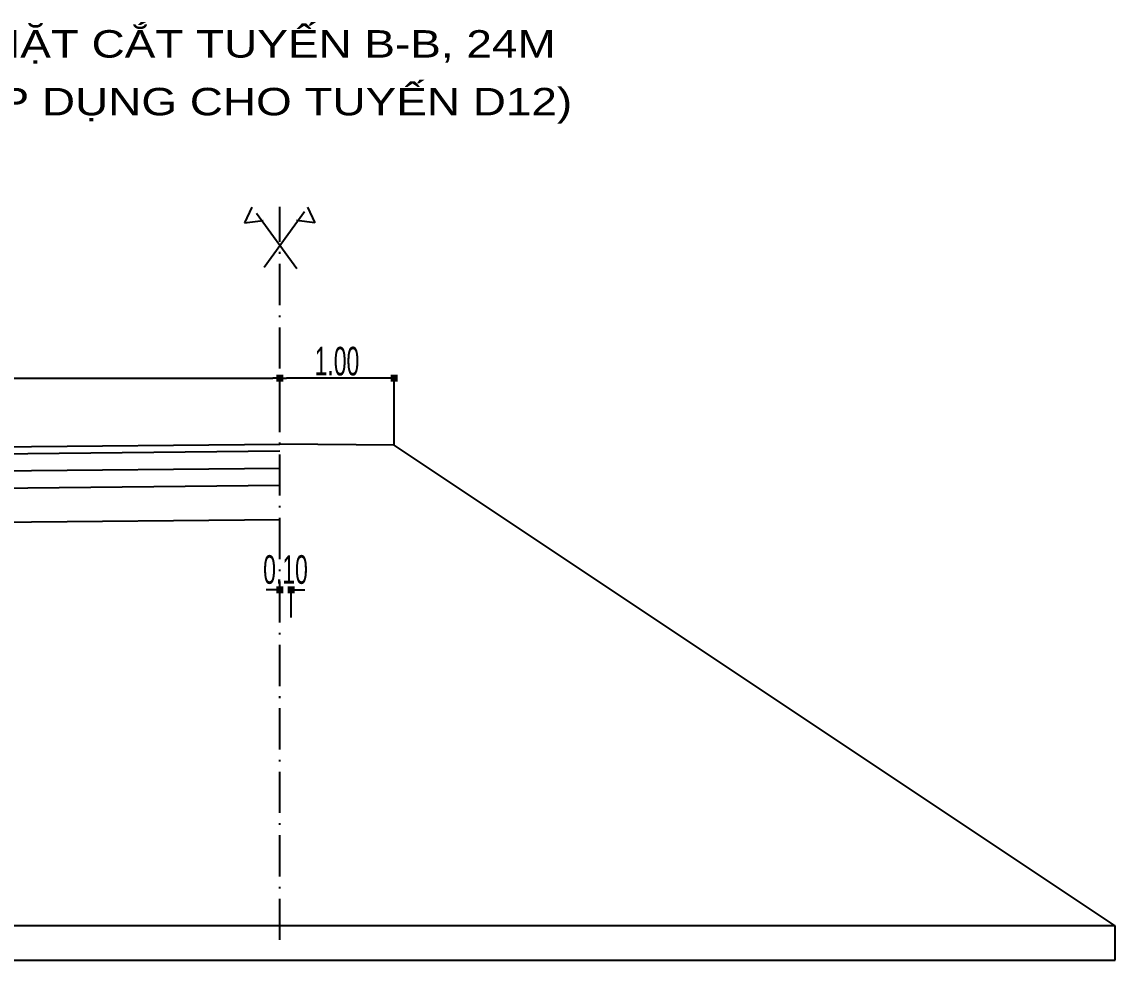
# Model space of a CAD drawing. Header units: millimetres. Extents: x 563079 to 571925, y 2063830 to 2067381.
# Drawn here: x 570452.5 to 570548.1, y 2066483.3 to 2066565.4 of the extents above; entities that cross this region are included whole.
import ezdxf
from ezdxf.enums import TextEntityAlignment as Align

# ---------------------------------------------------------------- set-up
doc = ezdxf.new("R2010")
doc.units = ezdxf.units.MM
doc.header["$MEASUREMENT"] = 0
doc.linetypes.add('ACAD_ISO10W100', pattern=[18.5, 12, -3, 0.5, -3])
for name, color, linetype in [('Cong ky thuat', 22, 'Continuous'), ('CONGDOC', 4, 'Continuous'), ('MATCATDUONG', 8, 'Continuous'), ('MC', 7, 'Continuous'), ('moi', 7, 'Continuous')]:
    doc.layers.add(name, color=color, linetype=linetype)
doc.styles.add('CHUKICHTHUOC', font='', dxfattribs={"width": 0.7})
doc.styles.add('TIEUDE', font='', dxfattribs={"width": 0.8})
doc.styles.get('CHUKICHTHUOC').set_extended_font_data('.VnArial NarrowH')
doc.styles.get('TIEUDE').set_extended_font_data('.VnAvantH')
doc.dimstyles.new('TNDH', dxfattribs={"dimscale": 0, "dimtxt": 2.5, "dimasz": 0.6, "dimexe": 0.18, "dimexo": 0.0625, "dimgap": 0.2, "dimtad": 1, "dimlfac": 0.1, "dimzin": 0, "dimdsep": 46, "dimtxsty": 'CHUKICHTHUOC', "dimblk": 'BOXFILLED', "dimcen": 0.09, "dimclrd": 8, "dimclre": 8, "dimclrt": 4, "dimadec": 0, "dimazin": 0, "dimtfac": 1, "dimtofl": 0, "dimtmove": 2, "dimatfit": 3, "dimfxl": 1, "dimtolj": 1, "dimtzin": 0, "dimarcsym": 2})

# ---------------------------------------------------------------- blocks, each defined once
blk = doc.blocks.new('_BoxFilled')
at = {"color": 0, "linetype": 'ByBlock', "lineweight": -2}
blk.add_line((-0.5, 0), (-1, 0), dxfattribs=at)
at = {"color": 0, "linetype": 'ByBlock'}
blk.add_solid([(-0.5, 0.5), (0.5, 0.5), (-0.5, -0.5), (0.5, -0.5)], dxfattribs=at)
blk = doc.blocks.new('*D262')
at = {"layer": 'CONGDOC', "color": 8, "linetype": 'Continuous', "lineweight": -2, "transparency": 16777216}
for p, q in [((570475.048, 2066531.054), (570475.048, 2066534.406)), ((570485.048, 2066528.431), (570485.048, 2066534.406)), ((570484.448, 2066534.226), (570475.648, 2066534.226))]:
    blk.add_line(p, q, dxfattribs=at)
at = {"layer": 'Defpoints', "color": 0, "linetype": 'Continuous', "transparency": 16777216}
for p in [(570475.048, 2066534.226), (570475.048, 2066530.991), (570485.048, 2066528.369)]:
    blk.add_point(p, dxfattribs=at)
at = {"layer": 'CONGDOC', "color": 8, "linetype": 'Continuous', "lineweight": -2, "transparency": 16777216, "xscale": 0.6, "yscale": 0.6, "zscale": 0.6, "rotation": 180}
blk.add_blockref('_BoxFilled', (570475.048, 2066534.226), dxfattribs=at)
at = {"layer": 'CONGDOC', "color": 8, "linetype": 'Continuous', "lineweight": -2, "transparency": 16777216, "xscale": 0.6, "yscale": 0.6, "zscale": 0.6}
blk.add_blockref('_BoxFilled', (570485.048, 2066534.226), dxfattribs=at)
at = {"layer": 'CONGDOC', "color": 4, "linetype": 'Continuous', "transparency": 16777216, "insert": (570480.048, 2066535.702), "char_height": 2.5, "attachment_point": 5, "style": 'CHUKICHTHUOC'}
blk.add_mtext('\\A1;1.00', dxfattribs=at)
blk = doc.blocks.new('*D264')
at = {"layer": 'CONGDOC', "color": 8, "linetype": 'Continuous', "lineweight": -2, "transparency": 16777216}
for p, q in [((570415.048, 2066531.054), (570415.048, 2066534.406)), ((570475.048, 2066531.054), (570475.048, 2066534.406)), ((570415.648, 2066534.226), (570474.448, 2066534.226))]:
    blk.add_line(p, q, dxfattribs=at)
at = {"layer": 'Defpoints', "color": 0, "linetype": 'Continuous', "transparency": 16777216}
for p in [(570475.048, 2066534.226), (570415.048, 2066530.991), (570475.048, 2066530.991)]:
    blk.add_point(p, dxfattribs=at)
at = {"layer": 'CONGDOC', "color": 8, "linetype": 'Continuous', "lineweight": -2, "transparency": 16777216, "xscale": 0.6, "yscale": 0.6, "zscale": 0.6, "rotation": 180}
blk.add_blockref('_BoxFilled', (570415.048, 2066534.226), dxfattribs=at)
at = {"layer": 'CONGDOC', "color": 8, "linetype": 'Continuous', "lineweight": -2, "transparency": 16777216, "xscale": 0.6, "yscale": 0.6, "zscale": 0.6}
blk.add_blockref('_BoxFilled', (570475.048, 2066534.226), dxfattribs=at)
at = {"layer": 'CONGDOC', "color": 4, "linetype": 'Continuous', "transparency": 16777216, "insert": (570445.048, 2066535.702), "char_height": 2.5, "attachment_point": 5, "style": 'CHUKICHTHUOC'}
blk.add_mtext('\\A1;6.00', dxfattribs=at)
blk = doc.blocks.new('*D280')
at = {"layer": 'CONGDOC', "color": 8, "linetype": 'Continuous', "lineweight": -2, "transparency": 16777216}
for p, q in [((570474.448, 2066515.727), (570473.848, 2066515.727)), ((570475.048, 2066513.305), (570475.048, 2066515.907)), ((570476.048, 2066513.305), (570476.048, 2066515.907)), ((570476.648, 2066515.727), (570477.248, 2066515.727))]:
    blk.add_line(p, q, dxfattribs=at)
at = {"layer": 'Defpoints', "color": 0, "linetype": 'Continuous', "transparency": 16777216}
for p in [(570475.048, 2066515.727), (570475.048, 2066513.242), (570476.048, 2066513.242)]:
    blk.add_point(p, dxfattribs=at)
at = {"layer": 'CONGDOC', "color": 8, "linetype": 'Continuous', "lineweight": -2, "transparency": 16777216, "xscale": 0.6, "yscale": 0.6, "zscale": 0.6}
blk.add_blockref('_BoxFilled', (570475.048, 2066515.727), dxfattribs=at)
at = {"layer": 'CONGDOC', "color": 8, "linetype": 'Continuous', "lineweight": -2, "transparency": 16777216, "xscale": 0.6, "yscale": 0.6, "zscale": 0.6, "rotation": 180}
blk.add_blockref('_BoxFilled', (570476.048, 2066515.727), dxfattribs=at)
at = {"layer": 'CONGDOC', "color": 4, "linetype": 'Continuous', "transparency": 16777216, "insert": (570475.548, 2066517.483), "char_height": 2.5, "attachment_point": 5, "style": 'CHUKICHTHUOC'}
blk.add_mtext('\\A1;0.10', dxfattribs=at)

msp = doc.modelspace()

# ---------------------------------------------------------------- linework, layer by layer
at = {"layer": 'Cong ky thuat', "color": 7}
for p, q in [((570417.5483, 2066527.91429), (570475.0483, 2066528.46429)), ((570417.5483, 2066527.31429), (570475.0483, 2066527.86429)), ((570485.0483, 2066528.36864), (570475.0483, 2066528.46429)), ((570417.5483, 2066525.81429), (570475.0483, 2066526.36429)), ((570417.5483, 2066524.31429), (570475.0483, 2066524.86429)), ((570417.5483, 2066521.31429), (570475.0483, 2066521.86429))]:
    msp.add_line(p, q, dxfattribs=at)
at = {"layer": 'MC'}
for points in [[(570548.08015, 2066486.3474), (570485.0483, 2066528.36864)], [(570548.08015, 2066486.3474), (570355.0483, 2066486.3474)], [(570548.08015, 2066483.3474), (570548.08015, 2066486.3474)], [(570355.0483, 2066483.3474), (570548.08015, 2066483.3474)]]:
    msp.add_lwpolyline(points, dxfattribs=at)
at = {"layer": 'moi', "color": 5, "linetype": 'ACAD_ISO10W100', "ltscale": 0.3}
msp.add_line((570475.0483, 2066485.11312), (570475.0483, 2066549.21318), dxfattribs=at)
at = {"layer": 'moi', "color": 5, "linetype": 'ACAD_ISO10W100', "ltscale": 0.5}
for points in [[(570476.53365, 2066543.7779), (570472.61944, 2066549.17783), (570471.97514, 2066547.82192), (570473.59049, 2066548.00381)], [(570473.6888, 2066543.94461), (570477.47911, 2066549.17783), (570478.12341, 2066547.82192), (570476.50807, 2066548.00381)]]:
    msp.add_lwpolyline(points, dxfattribs=at)

# ---------------------------------------------------------------- texts
at = {"layer": 'MATCATDUONG', "color": 7, "lineweight": 0, "style": 'TIEUDE', "width": 1.25}
for s, p in [('mÆt c¾t tuyÕn b-B, 24m', (570474.09104, 2066562.25685)), ('(¸p dông cho tuyÕn D12) ', (570474.09104, 2066557.2091))]:
    msp.add_text(s, height=2.4, dxfattribs=at).set_placement(p, align=Align.CENTER)

# ---------------------------------------------------------------- dimensions: what is measured, and where the dimension line sits
at = {"layer": 'CONGDOC', "linetype": 'Continuous'}
dim = msp.add_linear_dim(base=(570475.0483, 2066534.22594), p1=(570415.0483, 2066530.99145), p2=(570475.0483, 2066530.99145), dimstyle='TNDH', override={"dimscale": 1}, dxfattribs=at)
dim.commit()
dim.dimension.update_dxf_attribs({"geometry": '*D264', "text_midpoint": (570445.0483, 2066535.70237)})
dim = msp.add_linear_dim(base=(570475.0483, 2066534.22594), p1=(570485.0483, 2066528.36864), p2=(570475.0483, 2066530.99145), angle=180, dimstyle='TNDH', override={"dimscale": 1}, dxfattribs=at)
dim.commit()
dim.dimension.update_dxf_attribs({"geometry": '*D262', "text_midpoint": (570480.0483, 2066535.70237)})
dim = msp.add_aligned_dim(p1=(570476.0483, 2066513.24226), p2=(570475.0483, 2066513.24226), distance=-2.48441, dimstyle='TNDH', override={"dimscale": 1}, dxfattribs=at)
dim.commit()
dim.dimension.update_dxf_attribs({"geometry": '*D280', "text_midpoint": (570475.5483, 2066517.4831)})

doc.saveas('drawing.dxf')
